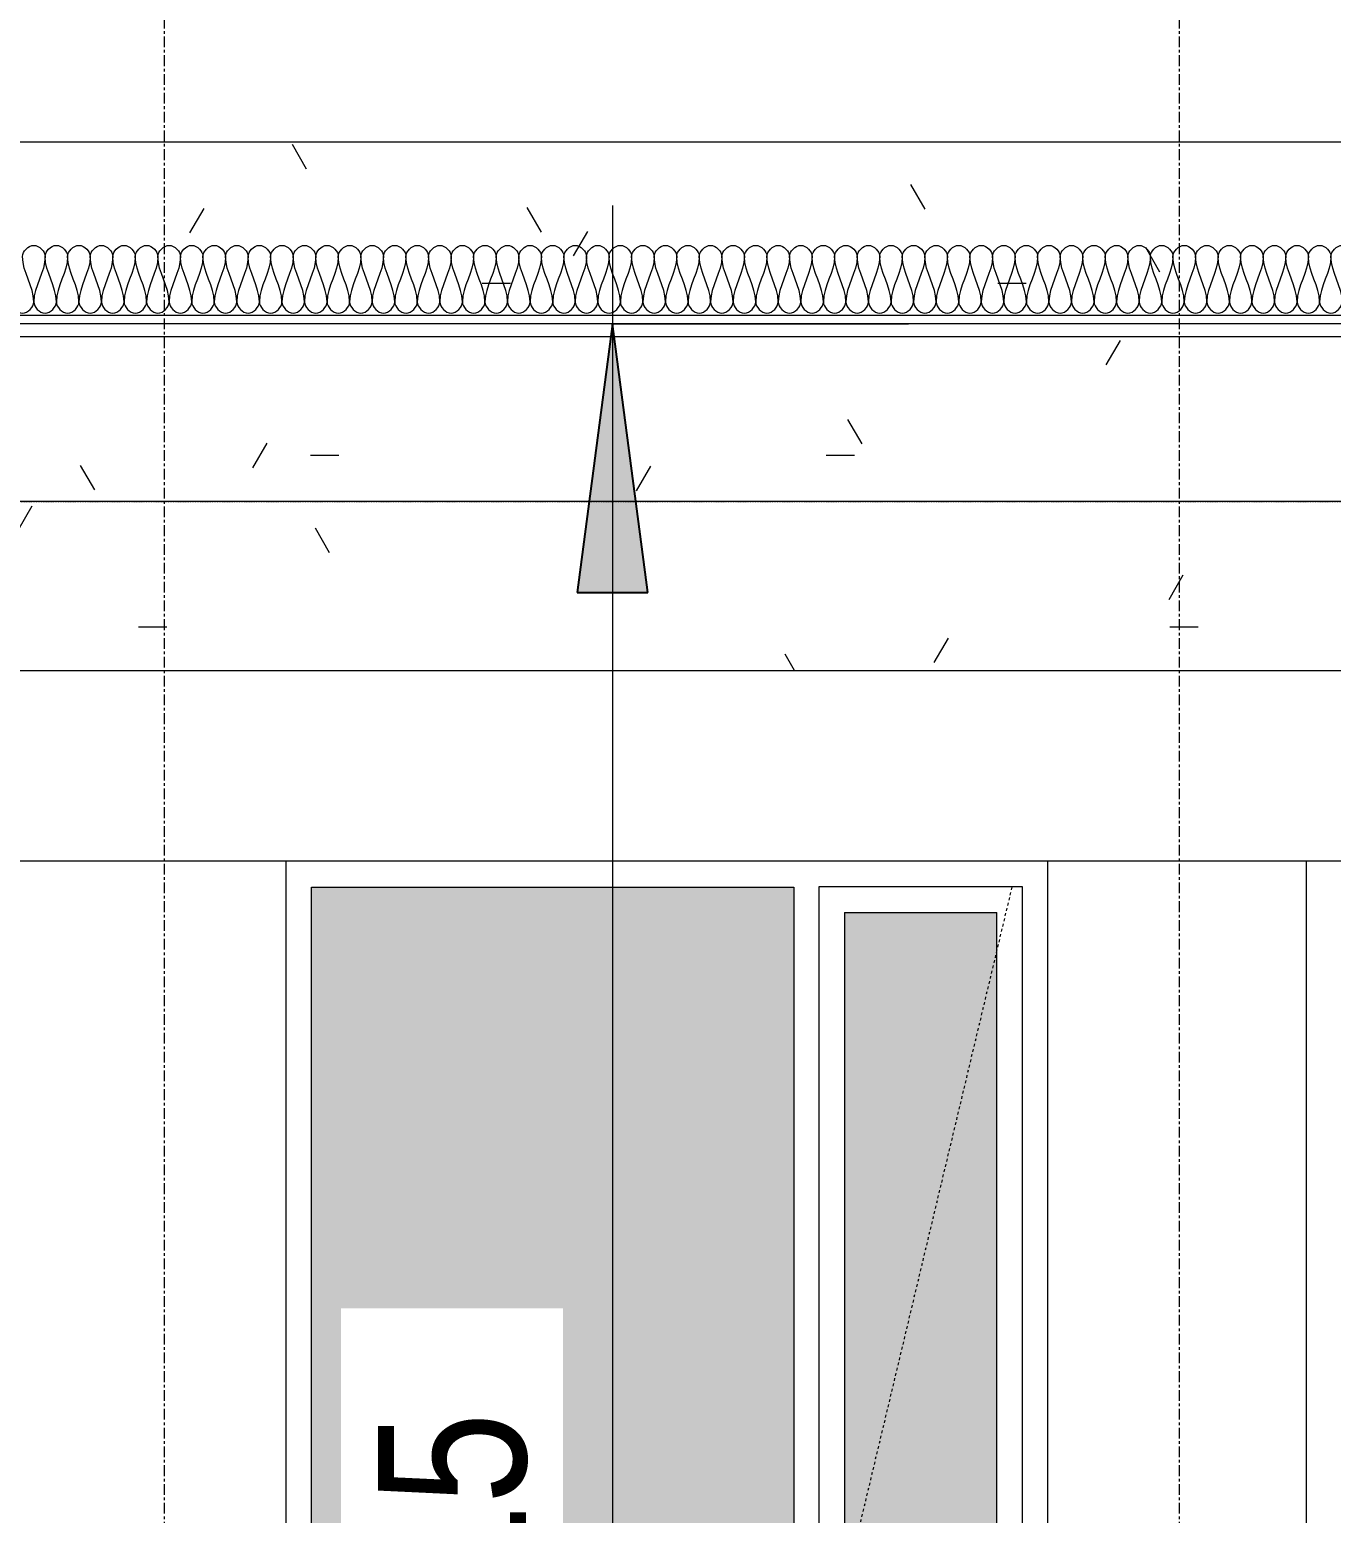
# Model space of a CAD drawing. Header units: millimetres. Extents: x -12186 to 152825, y -4386 to 9463.
# Drawn here: x 18316 to 19855, y 1609 to 3363 of the extents above; entities that cross this region are included whole.
import ezdxf

# ---------------------------------------------------------------- set-up
doc = ezdxf.new("R2010")
doc.units = ezdxf.units.MM
for name, pattern in [('1000 Dashed', [2, 1, -1]), ('Dash', [6.35, 3.175, -3.175]), ('Grid Line', [22.225, 12.7, -3.175, 3.175, -3.175])]:
    doc.linetypes.add(name, pattern=pattern)
for name, color, linetype, lineweight in [('A-ANNO-DIMS', 211, 'Continuous', 5), ('A-ANNO-DIMS-100', 211, 'Continuous', 5), ('A-CLNG', 13, 'Continuous', 9), ('A-CLNG-PATT', 13, 'Continuous', 9), ('A-DETL', 90, 'Continuous', 5), ('A-FLOR-LEVL', 51, 'Continuous', 5), ('A-GLAZ', 151, 'Continuous', 9), ('A-GLAZ-HDLN', 1, 'Dash', 9), ('A-WALL', 113, 'Continuous', 9), ('I-WALL', 2, 'Continuous', 9), ('S-GRID', 1, 'Continuous', 5)]:
    doc.layers.add(name, color=color, linetype=linetype, lineweight=lineweight)
doc.styles.add('Arial_3', font='arial.ttf', dxfattribs={"width": 0.8, "height": 175})
doc.dimstyles.new('SVA_Arc_Length-1_8mm_BLUE_Arrow', dxfattribs={"dimscale": 304.8, "dimtxt": 178.545395, "dimasz": 1.041667, "dimexe": 0.656168, "dimexo": 0.0625, "dimgap": 0.164042, "dimtad": 1, "dimdec": 0, "dimrnd": 5, "dimzin": 0, "dimdsep": 46, "dimtxsty": 'Arial_3', "dimsah": 1, "dimcen": 0.09, "dimdle": 0.459318, "dimazin": 0, "dimtfac": 1, "dimtdec": 4, "dimtix": 1, "dimtmove": 0, "dimatfit": 3, "dimfxl": 1.148294, "dimfxlon": 1, "dimtvp": 1, "dimtfill": 1, "dimtolj": 1, "dimtzin": 0, "dimarcsym": 2})
pattern_1 = [(0, (-1469.1, 2452.91), (812.8, 203.2), [33.528, -576.072, 33.528, -3827.272]), (0, (-1469.1, 2452.91), (812.8, 203.2), [-643.128, -576.072, 33.528, -1185.672, -2032]), (0, (-1469.1, 2452.91), (812.8, 203.2), [-2438.4, 33.528, -576.072, 33.528, -1388.872]), (0, (-1469.1, 2452.91), (812.8, 203.2), [-3081.528, -372.872, 33.528, -982.472]), (120, (-1164.3, 2554.51), (-582.3764, 602.3054), [33.528, -576.072, 33.528, -3827.272]), (120, (-1164.3, 2554.51), (-582.3764, 602.3054), [-643.128, -576.072, 33.528, -1185.672, -2032]), (120, (-1164.3, 2554.51), (-582.3764, 602.3054), [-2438.4, 33.528, -576.072, 33.528, -1388.872]), (120, (-1164.3, 2554.51), (-582.3764, 602.3054), [-3081.528, -372.872, 33.528, -982.472]), (240, (-1062.7, 2960.91), (-230.4236, -805.5054), [33.528, -576.072, 33.528, -3827.272]), (240, (-1062.7, 2960.91), (-230.4236, -805.5054), [-643.128, -576.072, 33.528, -1185.672, -2032]), (240, (-1062.7, 2960.91), (-230.4236, -805.5054), [-2438.4, 33.528, -576.072, 33.528, -1388.872]), (240, (-1062.7, 2960.91), (-230.4236, -805.5054), [-3081.528, -372.872, 33.528, -982.472])]

# ---------------------------------------------------------------- blocks, each defined once
blk = doc.blocks.new('W-02 900x1660 - 900-V174-Section A-A')
at = {"layer": 'A-GLAZ', "lineweight": 5}
for points in [[(19090.1, 750), (19090.5, 750), (19151.8, 873.3), (19159.8, 881.6), (19165.5, 886), (19176.5, 890.9), (19184.6, 892.1), (19219.7, 892.1), (19219.7, 2349), (18649.7, 2349), (18649.7, 750), (19089.8, 750)], [(19296.4, 780), (19459.7, 780), (19459.7, 2319), (19279.7, 2319), (19279.7, 780)]]:
    blk.add_hatch(color=256, dxfattribs=at).paths.add_polyline_path(points)
for p, q in [((18649.7, 750), (18649.7, 2349)), ((18649.7, 2349), (19219.7, 2349)), ((19219.7, 2349), (19219.7, 892.1)), ((19249.7, 892.1), (19249.7, 2350)), ((19249.7, 2350), (19489.7, 2350)), ((19489.7, 2350), (19489.7, 750)), ((19279.7, 2319), (19459.7, 2319)), ((19279.7, 2319), (19279.7, 780)), ((19459.7, 780), (19459.7, 2319)), ((19249.7, 750), (19249.7, 865.3)), ((19279.7, 780), (19459.7, 780)), ((19089.8, 750), (18649.7, 750)), ((19489.7, 750), (19249.7, 750))]:
    blk.add_line(p, q, dxfattribs=at)
at = {"layer": 'A-GLAZ-HDLN'}
for p, q in [((19477.5, 2349), (19279.7, 1520)), ((19279.7, 1520), (19489.7, 750))]:
    blk.add_line(p, q, dxfattribs=at)
blk = doc.blocks.new('Ceilings 2 - Ceilings 2-1432844-Section A-A')
at = {"layer": 'A-CLNG-PATT'}
h = blk.add_hatch(dxfattribs=at)
h.set_pattern_fill('FP_44', color=256, style=0, pattern_type=2)
h.set_pattern_definition(pattern_1)
h.paths.add_polyline_path([(8454.7, 2793), (8830.7, 2793), (8830.7, 3025), (20912.7, 3025), (20912.7, 2793), (21288.7, 2793), (21288.7, 3230), (8454.7, 3230), (8454.7, 2805)])
h = blk.add_hatch(dxfattribs=at)
h.set_pattern_fill('FP_44', color=256, style=0, pattern_type=2)
h.set_pattern_definition(pattern_1)
h.paths.add_polyline_path([(13865.2, 2805), (13865.2, 3025), (13489.2, 3025), (13489.2, 2805), (13787, 2805)])
h.paths.add_polyline_path([(13377.2, 2805), (13477.2, 2805), (13477.2, 3000), (8842.7, 3000), (8842.7, 2805), (12960.6, 2805)])
h.paths.add_polyline_path([(13877.2, 2805), (20900.7, 2805), (20900.7, 3000), (13877.2, 3000), (13877.2, 2861.5)])
h.paths.add_polyline_path([(17368.1, 3015), (20900.7, 3015), (20900.7, 3025), (13877.2, 3025), (13877.2, 3015), (16817.2, 3015)])
h.paths.add_polyline_path([(8842.7, 3015), (13477.2, 3015), (13477.2, 3025), (8842.7, 3025)])
h = blk.add_hatch(dxfattribs=at)
h.set_pattern_fill('FP_44', color=256, style=0, pattern_type=2)
h.set_pattern_definition(pattern_1)
h.paths.add_polyline_path([(14062.5, 2605), (20800.7, 2605), (20800.7, 2805), (13977.2, 2805), (13977.2, 2605)])
h.paths.add_polyline_path([(13377.2, 2605), (13377.2, 2805), (8942.7, 2805), (8942.7, 2605), (12960.6, 2605)])
h.paths.add_polyline_path([(13787, 2617), (13965.2, 2617), (13965.2, 2793), (13865.2, 2793), (13865.2, 2805), (13489.2, 2805), (13489.2, 2793), (13389.2, 2793), (13389.2, 2617), (13511.5, 2617)])
at = {"layer": 'A-CLNG'}
for p, q in [((8454.7, 3230), (21288.7, 3230)), ((20900.7, 3025), (13877.2, 3025)), ((20800.7, 2805), (13977.2, 2805)), ((13977.2, 2605), (20800.7, 2605))]:
    blk.add_line(p, q, dxfattribs=at)
blk = doc.blocks.new('DIMBLOCK22-Section A-A')
at = {"layer": 'A-ANNO-DIMS-100', "lineweight": 25}
for points in [[(19005.3, 3015), (18963.5, 2697.5), (19047.1, 2697.5)], [(19005.3, 0), (19047.1, 317.5), (18963.5, 317.5)]]:
    blk.add_hatch(color=256, dxfattribs=at).paths.add_polyline_path(points)
at = {"layer": 'A-ANNO-DIMS-100'}
for p, q in [((19005.3, 3155), (19005.3, -140)), ((19005.3, 3015), (18805.3, 3015)), ((19005.3, 3015), (19355.3, 3015)), ((19005.3, 0), (18805.3, 0)), ((19005.3, 0), (19355.3, 0))]:
    blk.add_line(p, q, dxfattribs=at)
at = {"layer": 'A-ANNO-DIMS-100', "lineweight": 25}
for p, q in [((19005.3, 3015), (18963.5, 2697.5)), ((19047.1, 2697.5), (19005.3, 3015)), ((18963.5, 2697.5), (19047.1, 2697.5)), ((19047.1, 317.5), (18963.5, 317.5)), ((18963.5, 317.5), (19005.3, 0)), ((19005.3, 0), (19047.1, 317.5))]:
    blk.add_line(p, q, dxfattribs=at)
at = {"layer": 'A-ANNO-DIMS-100', "color": 0, "insert": (18728.1, 1293.2), "char_height": 175, "width": 514.211, "attachment_point": 1, "rotation": 90, "line_spacing_factor": 0.941778, "style": 'Arial_3', "bg_fill": 3, "box_fill_scale": 1.25, "bg_fill_color": 256, "bg_fill_true_color": 13158600, "bg_fill_transparency": 0}
blk.add_mtext('3015', dxfattribs=at)

msp = doc.modelspace()

# ---------------------------------------------------------------- linework, layer by layer
at = {"layer": 'A-CLNG'}
for p, q in [((20900.7, 3015), (13877.2, 3015)), ((13877.2, 3000), (20900.7, 3000))]:
    msp.add_line(p, q, dxfattribs=at)
at = {"layer": 'A-DETL'}
for points in [[(18308, 3094.4), (18308, 3100.7), (18321.3, 3114.8), (18334.7, 3100.7), (18334.7, 3094.4)], [(18334.7, 3094.4), (18334.7, 3100.7), (18348, 3114.8), (18361.3, 3100.7), (18361.3, 3094.4)], [(18361.3, 3094.4), (18361.3, 3100.7), (18374.7, 3114.8), (18388, 3100.7), (18388, 3094.4)], [(18388, 3094.4), (18388, 3100.7), (18401.3, 3114.8), (18414.7, 3100.7), (18414.7, 3094.4)], [(18414.7, 3094.4), (18414.7, 3100.7), (18428, 3114.8), (18441.3, 3100.7), (18441.3, 3094.4)], [(18441.3, 3094.4), (18441.3, 3100.7), (18454.7, 3114.8), (18468, 3100.7), (18468, 3094.4)], [(18468, 3094.4), (18468, 3100.7), (18481.3, 3114.8), (18494.7, 3100.7), (18494.7, 3094.4)], [(18494.7, 3094.4), (18494.7, 3100.7), (18508, 3114.8), (18521.3, 3100.7), (18521.3, 3094.4)], [(18521.3, 3094.4), (18521.3, 3100.7), (18534.7, 3114.8), (18548, 3100.7), (18548, 3094.4)], [(18548, 3094.4), (18548, 3100.7), (18561.3, 3114.8), (18574.7, 3100.7), (18574.7, 3094.4)], [(18574.7, 3094.4), (18574.7, 3100.7), (18588, 3114.8), (18601.3, 3100.7), (18601.3, 3094.4)], [(18601.3, 3094.4), (18601.3, 3100.7), (18614.7, 3114.8), (18628, 3100.7), (18628, 3094.4)], [(18628, 3094.4), (18628, 3100.7), (18641.3, 3114.8), (18654.7, 3100.7), (18654.7, 3094.4)], [(18654.7, 3094.4), (18654.7, 3100.7), (18668, 3114.8), (18681.3, 3100.7), (18681.3, 3094.4)], [(18681.3, 3094.4), (18681.3, 3100.7), (18694.7, 3114.8), (18708, 3100.7), (18708, 3094.4)], [(18708, 3094.4), (18708, 3100.7), (18721.3, 3114.8), (18734.7, 3100.7), (18734.7, 3094.4)], [(18734.7, 3094.4), (18734.7, 3100.7), (18748, 3114.8), (18761.3, 3100.7), (18761.3, 3094.4)], [(18761.3, 3094.4), (18761.3, 3100.7), (18774.7, 3114.8), (18788, 3100.7), (18788, 3094.4)], [(18788, 3094.4), (18788, 3100.7), (18801.3, 3114.8), (18814.7, 3100.7), (18814.7, 3094.4)], [(18814.7, 3094.4), (18814.7, 3100.7), (18828, 3114.8), (18841.3, 3100.7), (18841.3, 3094.4)], [(18841.3, 3094.4), (18841.3, 3100.7), (18854.7, 3114.8), (18868, 3100.7), (18868, 3094.4)], [(18868, 3094.4), (18868, 3100.7), (18881.3, 3114.8), (18894.7, 3100.7), (18894.7, 3094.4)], [(18894.7, 3094.4), (18894.7, 3100.7), (18908, 3114.8), (18921.3, 3100.7), (18921.3, 3094.4)], [(18921.3, 3094.4), (18921.3, 3100.7), (18934.7, 3114.8), (18948, 3100.7), (18948, 3094.4)], [(18948, 3094.4), (18948, 3100.7), (18961.3, 3114.8), (18974.7, 3100.7), (18974.7, 3094.4)], [(18974.7, 3094.4), (18974.7, 3100.7), (18988, 3114.8), (19001.3, 3100.7), (19001.3, 3094.4)], [(19001.3, 3094.4), (19001.3, 3100.7), (19014.7, 3114.8), (19028, 3100.7), (19028, 3094.4)], [(19028, 3094.4), (19028, 3100.7), (19041.3, 3114.8), (19054.7, 3100.7), (19054.7, 3094.4)], [(19054.7, 3094.4), (19054.7, 3100.7), (19068, 3114.8), (19081.3, 3100.7), (19081.3, 3094.4)], [(19081.3, 3094.4), (19081.3, 3100.7), (19094.7, 3114.8), (19108, 3100.7), (19108, 3094.4)], [(19108, 3094.4), (19108, 3100.7), (19121.3, 3114.8), (19134.7, 3100.7), (19134.7, 3094.4)], [(19134.7, 3094.4), (19134.7, 3100.7), (19148, 3114.8), (19161.3, 3100.7), (19161.3, 3094.4)], [(19161.3, 3094.4), (19161.3, 3100.7), (19174.7, 3114.8), (19188, 3100.7), (19188, 3094.4)], [(19188, 3094.4), (19188, 3100.7), (19201.3, 3114.8), (19214.7, 3100.7), (19214.7, 3094.4)], [(19214.7, 3094.4), (19214.7, 3100.7), (19228, 3114.8), (19241.3, 3100.7), (19241.3, 3094.4)], [(19241.3, 3094.4), (19241.3, 3100.7), (19254.7, 3114.8), (19268, 3100.7), (19268, 3094.4)], [(19268, 3094.4), (19268, 3100.7), (19281.3, 3114.8), (19294.7, 3100.7), (19294.7, 3094.4)], [(19294.7, 3094.4), (19294.7, 3100.7), (19308, 3114.8), (19321.3, 3100.7), (19321.3, 3094.4)], [(19321.3, 3094.4), (19321.3, 3100.7), (19334.7, 3114.8), (19348, 3100.7), (19348, 3094.4)], [(19348, 3094.4), (19348, 3100.7), (19361.3, 3114.8), (19374.7, 3100.7), (19374.7, 3094.4)], [(19374.7, 3094.4), (19374.7, 3100.7), (19388, 3114.8), (19401.3, 3100.7), (19401.3, 3094.4)], [(19401.3, 3094.4), (19401.3, 3100.7), (19414.7, 3114.8), (19428, 3100.7), (19428, 3094.4)], [(19428, 3094.4), (19428, 3100.7), (19441.3, 3114.8), (19454.7, 3100.7), (19454.7, 3094.4)], [(19454.7, 3094.4), (19454.7, 3100.7), (19468, 3114.8), (19481.3, 3100.7), (19481.3, 3094.4)], [(19481.3, 3094.4), (19481.3, 3100.7), (19494.7, 3114.8), (19508, 3100.7), (19508, 3094.4)], [(19508, 3094.4), (19508, 3100.7), (19521.3, 3114.8), (19534.7, 3100.7), (19534.7, 3094.4)], [(19534.7, 3094.4), (19534.7, 3100.7), (19548, 3114.8), (19561.3, 3100.7), (19561.3, 3094.4)], [(19561.3, 3094.4), (19561.3, 3100.7), (19574.7, 3114.8), (19588, 3100.7), (19588, 3094.4)], [(19588, 3094.4), (19588, 3100.7), (19601.3, 3114.8), (19614.7, 3100.7), (19614.7, 3094.4)], [(19614.7, 3094.4), (19614.7, 3100.7), (19628, 3114.8), (19641.3, 3100.7), (19641.3, 3094.4)], [(19641.3, 3094.4), (19641.3, 3100.7), (19654.7, 3114.8), (19668, 3100.7), (19668, 3094.4)], [(19668, 3094.4), (19668, 3100.7), (19681.3, 3114.8), (19694.7, 3100.7), (19694.7, 3094.4)], [(19694.7, 3094.4), (19694.7, 3100.7), (19708, 3114.8), (19721.3, 3100.7), (19721.3, 3094.4)], [(19721.3, 3094.4), (19721.3, 3100.7), (19734.7, 3114.8), (19748, 3100.7), (19748, 3094.4)], [(19748, 3094.4), (19748, 3100.7), (19761.3, 3114.8), (19774.7, 3100.7), (19774.7, 3094.4)], [(19774.7, 3094.4), (19774.7, 3100.7), (19788, 3114.8), (19801.3, 3100.7), (19801.3, 3094.4)], [(19801.3, 3094.4), (19801.3, 3100.7), (19814.7, 3114.8), (19828, 3100.7), (19828, 3094.4)], [(19828, 3094.4), (19828, 3100.7), (19841.3, 3114.8), (19854.7, 3100.7), (19854.7, 3094.4)], [(19854.7, 3094.4), (19854.7, 3100.7), (19868, 3114.8), (19881.3, 3100.7), (19881.3, 3094.4)], [(18321.3, 3041.1), (18321.3, 3059.4), (18308, 3076.1), (18308, 3094.4)], [(18334.7, 3094.4), (18334.7, 3076.1), (18321.3, 3059.4), (18321.3, 3041.1)], [(18348, 3041.1), (18348, 3059.4), (18334.7, 3076.1), (18334.7, 3094.4)], [(18361.3, 3094.4), (18361.3, 3076.1), (18348, 3059.4), (18348, 3041.1)], [(18374.7, 3041.1), (18374.7, 3059.4), (18361.3, 3076.1), (18361.3, 3094.4)], [(18388, 3094.4), (18388, 3076.1), (18374.7, 3059.4), (18374.7, 3041.1)], [(18401.3, 3041.1), (18401.3, 3059.4), (18388, 3076.1), (18388, 3094.4)], [(18414.7, 3094.4), (18414.7, 3076.1), (18401.3, 3059.4), (18401.3, 3041.1)], [(18428, 3041.1), (18428, 3059.4), (18414.7, 3076.1), (18414.7, 3094.4)], [(18441.3, 3094.4), (18441.3, 3076.1), (18428, 3059.4), (18428, 3041.1)], [(18454.7, 3041.1), (18454.7, 3059.4), (18441.3, 3076.1), (18441.3, 3094.4)], [(18468, 3094.4), (18468, 3076.1), (18454.7, 3059.4), (18454.7, 3041.1)], [(18481.3, 3041.1), (18481.3, 3059.4), (18468, 3076.1), (18468, 3094.4)], [(18494.7, 3094.4), (18494.7, 3076.1), (18481.3, 3059.4), (18481.3, 3041.1)], [(18508, 3041.1), (18508, 3059.4), (18494.7, 3076.1), (18494.7, 3094.4)], [(18521.3, 3094.4), (18521.3, 3076.1), (18508, 3059.4), (18508, 3041.1)], [(18534.7, 3041.1), (18534.7, 3059.4), (18521.3, 3076.1), (18521.3, 3094.4)], [(18548, 3094.4), (18548, 3076.1), (18534.7, 3059.4), (18534.7, 3041.1)], [(18561.3, 3041.1), (18561.3, 3059.4), (18548, 3076.1), (18548, 3094.4)], [(18574.7, 3094.4), (18574.7, 3076.1), (18561.3, 3059.4), (18561.3, 3041.1)], [(18588, 3041.1), (18588, 3059.4), (18574.7, 3076.1), (18574.7, 3094.4)], [(18601.3, 3094.4), (18601.3, 3076.1), (18588, 3059.4), (18588, 3041.1)], [(18614.7, 3041.1), (18614.7, 3059.4), (18601.3, 3076.1), (18601.3, 3094.4)], [(18628, 3094.4), (18628, 3076.1), (18614.7, 3059.4), (18614.7, 3041.1)], [(18641.3, 3041.1), (18641.3, 3059.4), (18628, 3076.1), (18628, 3094.4)], [(18654.7, 3094.4), (18654.7, 3076.1), (18641.3, 3059.4), (18641.3, 3041.1)], [(18668, 3041.1), (18668, 3059.4), (18654.7, 3076.1), (18654.7, 3094.4)], [(18681.3, 3094.4), (18681.3, 3076.1), (18668, 3059.4), (18668, 3041.1)], [(18694.7, 3041.1), (18694.7, 3059.4), (18681.3, 3076.1), (18681.3, 3094.4)], [(18708, 3094.4), (18708, 3076.1), (18694.7, 3059.4), (18694.7, 3041.1)], [(18721.3, 3041.1), (18721.3, 3059.4), (18708, 3076.1), (18708, 3094.4)], [(18734.7, 3094.4), (18734.7, 3076.1), (18721.3, 3059.4), (18721.3, 3041.1)], [(18748, 3041.1), (18748, 3059.4), (18734.7, 3076.1), (18734.7, 3094.4)], [(18761.3, 3094.4), (18761.3, 3076.1), (18748, 3059.4), (18748, 3041.1)], [(18774.7, 3041.1), (18774.7, 3059.4), (18761.3, 3076.1), (18761.3, 3094.4)], [(18788, 3094.4), (18788, 3076.1), (18774.7, 3059.4), (18774.7, 3041.1)], [(18801.3, 3041.1), (18801.3, 3059.4), (18788, 3076.1), (18788, 3094.4)], [(18814.7, 3094.4), (18814.7, 3076.1), (18801.3, 3059.4), (18801.3, 3041.1)], [(18828, 3041.1), (18828, 3059.4), (18814.7, 3076.1), (18814.7, 3094.4)], [(18841.3, 3094.4), (18841.3, 3076.1), (18828, 3059.4), (18828, 3041.1)], [(18854.7, 3041.1), (18854.7, 3059.4), (18841.3, 3076.1), (18841.3, 3094.4)], [(18868, 3094.4), (18868, 3076.1), (18854.7, 3059.4), (18854.7, 3041.1)], [(18881.3, 3041.1), (18881.3, 3059.4), (18868, 3076.1), (18868, 3094.4)], [(18894.7, 3094.4), (18894.7, 3076.1), (18881.3, 3059.4), (18881.3, 3041.1)], [(18908, 3041.1), (18908, 3059.4), (18894.7, 3076.1), (18894.7, 3094.4)], [(18921.3, 3094.4), (18921.3, 3076.1), (18908, 3059.4), (18908, 3041.1)], [(18934.7, 3041.1), (18934.7, 3059.4), (18921.3, 3076.1), (18921.3, 3094.4)], [(18948, 3094.4), (18948, 3076.1), (18934.7, 3059.4), (18934.7, 3041.1)], [(18961.3, 3041.1), (18961.3, 3059.4), (18948, 3076.1), (18948, 3094.4)], [(18974.7, 3094.4), (18974.7, 3076.1), (18961.3, 3059.4), (18961.3, 3041.1)], [(18988, 3041.1), (18988, 3059.4), (18974.7, 3076.1), (18974.7, 3094.4)], [(19001.3, 3094.4), (19001.3, 3076.1), (18988, 3059.4), (18988, 3041.1)], [(19014.7, 3041.1), (19014.7, 3059.4), (19001.3, 3076.1), (19001.3, 3094.4)], [(19028, 3094.4), (19028, 3076.1), (19014.7, 3059.4), (19014.7, 3041.1)], [(19041.3, 3041.1), (19041.3, 3059.4), (19028, 3076.1), (19028, 3094.4)], [(19054.7, 3094.4), (19054.7, 3076.1), (19041.3, 3059.4), (19041.3, 3041.1)], [(19068, 3041.1), (19068, 3059.4), (19054.7, 3076.1), (19054.7, 3094.4)], [(19081.3, 3094.4), (19081.3, 3076.1), (19068, 3059.4), (19068, 3041.1)], [(19094.7, 3041.1), (19094.7, 3059.4), (19081.3, 3076.1), (19081.3, 3094.4)], [(19108, 3094.4), (19108, 3076.1), (19094.7, 3059.4), (19094.7, 3041.1)], [(19121.3, 3041.1), (19121.3, 3059.4), (19108, 3076.1), (19108, 3094.4)], [(19134.7, 3094.4), (19134.7, 3076.1), (19121.3, 3059.4), (19121.3, 3041.1)], [(19148, 3041.1), (19148, 3059.4), (19134.7, 3076.1), (19134.7, 3094.4)], [(19161.3, 3094.4), (19161.3, 3076.1), (19148, 3059.4), (19148, 3041.1)], [(19174.7, 3041.1), (19174.7, 3059.4), (19161.3, 3076.1), (19161.3, 3094.4)], [(19188, 3094.4), (19188, 3076.1), (19174.7, 3059.4), (19174.7, 3041.1)], [(19201.3, 3041.1), (19201.3, 3059.4), (19188, 3076.1), (19188, 3094.4)], [(19214.7, 3094.4), (19214.7, 3076.1), (19201.3, 3059.4), (19201.3, 3041.1)], [(19228, 3041.1), (19228, 3059.4), (19214.7, 3076.1), (19214.7, 3094.4)], [(19241.3, 3094.4), (19241.3, 3076.1), (19228, 3059.4), (19228, 3041.1)], [(19254.7, 3041.1), (19254.7, 3059.4), (19241.3, 3076.1), (19241.3, 3094.4)], [(19268, 3094.4), (19268, 3076.1), (19254.7, 3059.4), (19254.7, 3041.1)], [(19281.3, 3041.1), (19281.3, 3059.4), (19268, 3076.1), (19268, 3094.4)], [(19294.7, 3094.4), (19294.7, 3076.1), (19281.3, 3059.4), (19281.3, 3041.1)], [(19308, 3041.1), (19308, 3059.4), (19294.7, 3076.1), (19294.7, 3094.4)], [(19321.3, 3094.4), (19321.3, 3076.1), (19308, 3059.4), (19308, 3041.1)], [(19334.7, 3041.1), (19334.7, 3059.4), (19321.3, 3076.1), (19321.3, 3094.4)], [(19348, 3094.4), (19348, 3076.1), (19334.7, 3059.4), (19334.7, 3041.1)], [(19361.3, 3041.1), (19361.3, 3059.4), (19348, 3076.1), (19348, 3094.4)], [(19374.7, 3094.4), (19374.7, 3076.1), (19361.3, 3059.4), (19361.3, 3041.1)], [(19388, 3041.1), (19388, 3059.4), (19374.7, 3076.1), (19374.7, 3094.4)], [(19401.3, 3094.4), (19401.3, 3076.1), (19388, 3059.4), (19388, 3041.1)], [(19414.7, 3041.1), (19414.7, 3059.4), (19401.3, 3076.1), (19401.3, 3094.4)], [(19428, 3094.4), (19428, 3076.1), (19414.7, 3059.4), (19414.7, 3041.1)], [(19441.3, 3041.1), (19441.3, 3059.4), (19428, 3076.1), (19428, 3094.4)], [(19454.7, 3094.4), (19454.7, 3076.1), (19441.3, 3059.4), (19441.3, 3041.1)], [(19468, 3041.1), (19468, 3059.4), (19454.7, 3076.1), (19454.7, 3094.4)], [(19481.3, 3094.4), (19481.3, 3076.1), (19468, 3059.4), (19468, 3041.1)], [(19494.7, 3041.1), (19494.7, 3059.4), (19481.3, 3076.1), (19481.3, 3094.4)], [(19508, 3094.4), (19508, 3076.1), (19494.7, 3059.4), (19494.7, 3041.1)], [(19521.3, 3041.1), (19521.3, 3059.4), (19508, 3076.1), (19508, 3094.4)], [(19534.7, 3094.4), (19534.7, 3076.1), (19521.3, 3059.4), (19521.3, 3041.1)], [(19548, 3041.1), (19548, 3059.4), (19534.7, 3076.1), (19534.7, 3094.4)], [(19561.3, 3094.4), (19561.3, 3076.1), (19548, 3059.4), (19548, 3041.1)], [(19574.7, 3041.1), (19574.7, 3059.4), (19561.3, 3076.1), (19561.3, 3094.4)], [(19588, 3094.4), (19588, 3076.1), (19574.7, 3059.4), (19574.7, 3041.1)], [(19601.3, 3041.1), (19601.3, 3059.4), (19588, 3076.1), (19588, 3094.4)], [(19614.7, 3094.4), (19614.7, 3076.1), (19601.3, 3059.4), (19601.3, 3041.1)], [(19628, 3041.1), (19628, 3059.4), (19614.7, 3076.1), (19614.7, 3094.4)], [(19641.3, 3094.4), (19641.3, 3076.1), (19628, 3059.4), (19628, 3041.1)], [(19654.7, 3041.1), (19654.7, 3059.4), (19641.3, 3076.1), (19641.3, 3094.4)], [(19668, 3094.4), (19668, 3076.1), (19654.7, 3059.4), (19654.7, 3041.1)], [(19681.3, 3041.1), (19681.3, 3059.4), (19668, 3076.1), (19668, 3094.4)], [(19694.7, 3094.4), (19694.7, 3076.1), (19681.3, 3059.4), (19681.3, 3041.1)], [(19708, 3041.1), (19708, 3059.4), (19694.7, 3076.1), (19694.7, 3094.4)], [(19721.3, 3094.4), (19721.3, 3076.1), (19708, 3059.4), (19708, 3041.1)], [(19734.7, 3041.1), (19734.7, 3059.4), (19721.3, 3076.1), (19721.3, 3094.4)], [(19748, 3094.4), (19748, 3076.1), (19734.7, 3059.4), (19734.7, 3041.1)], [(19761.3, 3041.1), (19761.3, 3059.4), (19748, 3076.1), (19748, 3094.4)], [(19774.7, 3094.4), (19774.7, 3076.1), (19761.3, 3059.4), (19761.3, 3041.1)], [(19788, 3041.1), (19788, 3059.4), (19774.7, 3076.1), (19774.7, 3094.4)], [(19801.3, 3094.4), (19801.3, 3076.1), (19788, 3059.4), (19788, 3041.1)], [(19814.7, 3041.1), (19814.7, 3059.4), (19801.3, 3076.1), (19801.3, 3094.4)], [(19828, 3094.4), (19828, 3076.1), (19814.7, 3059.4), (19814.7, 3041.1)], [(19841.3, 3041.1), (19841.3, 3059.4), (19828, 3076.1), (19828, 3094.4)], [(19854.7, 3094.4), (19854.7, 3076.1), (19841.3, 3059.4), (19841.3, 3041.1)], [(19868, 3041.1), (19868, 3059.4), (19854.7, 3076.1), (19854.7, 3094.4)], [(18294.7, 3041.1), (18294.7, 3034.8), (18308, 3020.7), (18321.3, 3034.8), (18321.3, 3041.1)], [(18321.3, 3041.1), (18321.3, 3034.8), (18334.7, 3020.7), (18348, 3034.8), (18348, 3041.1)], [(18348, 3041.1), (18348, 3034.8), (18361.3, 3020.7), (18374.7, 3034.8), (18374.7, 3041.1)], [(18374.7, 3041.1), (18374.7, 3034.8), (18388, 3020.7), (18401.3, 3034.8), (18401.3, 3041.1)], [(18401.3, 3041.1), (18401.3, 3034.8), (18414.7, 3020.7), (18428, 3034.8), (18428, 3041.1)], [(18428, 3041.1), (18428, 3034.8), (18441.3, 3020.7), (18454.7, 3034.8), (18454.7, 3041.1)], [(18454.7, 3041.1), (18454.7, 3034.8), (18468, 3020.7), (18481.3, 3034.8), (18481.3, 3041.1)], [(18481.3, 3041.1), (18481.3, 3034.8), (18494.7, 3020.7), (18508, 3034.8), (18508, 3041.1)], [(18508, 3041.1), (18508, 3034.8), (18521.3, 3020.7), (18534.7, 3034.8), (18534.7, 3041.1)], [(18534.7, 3041.1), (18534.7, 3034.8), (18548, 3020.7), (18561.3, 3034.8), (18561.3, 3041.1)], [(18561.3, 3041.1), (18561.3, 3034.8), (18574.7, 3020.7), (18588, 3034.8), (18588, 3041.1)], [(18588, 3041.1), (18588, 3034.8), (18601.3, 3020.7), (18614.7, 3034.8), (18614.7, 3041.1)], [(18614.7, 3041.1), (18614.7, 3034.8), (18628, 3020.7), (18641.3, 3034.8), (18641.3, 3041.1)], [(18641.3, 3041.1), (18641.3, 3034.8), (18654.7, 3020.7), (18668, 3034.8), (18668, 3041.1)], [(18668, 3041.1), (18668, 3034.8), (18681.3, 3020.7), (18694.7, 3034.8), (18694.7, 3041.1)], [(18694.7, 3041.1), (18694.7, 3034.8), (18708, 3020.7), (18721.3, 3034.8), (18721.3, 3041.1)], [(18721.3, 3041.1), (18721.3, 3034.8), (18734.7, 3020.7), (18748, 3034.8), (18748, 3041.1)], [(18748, 3041.1), (18748, 3034.8), (18761.3, 3020.7), (18774.7, 3034.8), (18774.7, 3041.1)], [(18774.7, 3041.1), (18774.7, 3034.8), (18788, 3020.7), (18801.3, 3034.8), (18801.3, 3041.1)], [(18801.3, 3041.1), (18801.3, 3034.8), (18814.7, 3020.7), (18828, 3034.8), (18828, 3041.1)], [(18828, 3041.1), (18828, 3034.8), (18841.3, 3020.7), (18854.7, 3034.8), (18854.7, 3041.1)], [(18854.7, 3041.1), (18854.7, 3034.8), (18868, 3020.7), (18881.3, 3034.8), (18881.3, 3041.1)], [(18881.3, 3041.1), (18881.3, 3034.8), (18894.7, 3020.7), (18908, 3034.8), (18908, 3041.1)], [(18908, 3041.1), (18908, 3034.8), (18921.3, 3020.7), (18934.7, 3034.8), (18934.7, 3041.1)], [(18934.7, 3041.1), (18934.7, 3034.8), (18948, 3020.7), (18961.3, 3034.8), (18961.3, 3041.1)], [(18961.3, 3041.1), (18961.3, 3034.8), (18974.7, 3020.7), (18988, 3034.8), (18988, 3041.1)], [(18988, 3041.1), (18988, 3034.8), (19001.3, 3020.7), (19014.7, 3034.8), (19014.7, 3041.1)], [(19014.7, 3041.1), (19014.7, 3034.8), (19028, 3020.7), (19041.3, 3034.8), (19041.3, 3041.1)], [(19041.3, 3041.1), (19041.3, 3034.8), (19054.7, 3020.7), (19068, 3034.8), (19068, 3041.1)], [(19068, 3041.1), (19068, 3034.8), (19081.3, 3020.7), (19094.7, 3034.8), (19094.7, 3041.1)], [(19094.7, 3041.1), (19094.7, 3034.8), (19108, 3020.7), (19121.3, 3034.8), (19121.3, 3041.1)], [(19121.3, 3041.1), (19121.3, 3034.8), (19134.7, 3020.7), (19148, 3034.8), (19148, 3041.1)], [(19148, 3041.1), (19148, 3034.8), (19161.3, 3020.7), (19174.7, 3034.8), (19174.7, 3041.1)], [(19174.7, 3041.1), (19174.7, 3034.8), (19188, 3020.7), (19201.3, 3034.8), (19201.3, 3041.1)], [(19201.3, 3041.1), (19201.3, 3034.8), (19214.7, 3020.7), (19228, 3034.8), (19228, 3041.1)], [(19228, 3041.1), (19228, 3034.8), (19241.3, 3020.7), (19254.7, 3034.8), (19254.7, 3041.1)], [(19254.7, 3041.1), (19254.7, 3034.8), (19268, 3020.7), (19281.3, 3034.8), (19281.3, 3041.1)], [(19281.3, 3041.1), (19281.3, 3034.8), (19294.7, 3020.7), (19308, 3034.8), (19308, 3041.1)], [(19308, 3041.1), (19308, 3034.8), (19321.3, 3020.7), (19334.7, 3034.8), (19334.7, 3041.1)], [(19334.7, 3041.1), (19334.7, 3034.8), (19348, 3020.7), (19361.3, 3034.8), (19361.3, 3041.1)], [(19361.3, 3041.1), (19361.3, 3034.8), (19374.7, 3020.7), (19388, 3034.8), (19388, 3041.1)], [(19388, 3041.1), (19388, 3034.8), (19401.3, 3020.7), (19414.7, 3034.8), (19414.7, 3041.1)], [(19414.7, 3041.1), (19414.7, 3034.8), (19428, 3020.7), (19441.3, 3034.8), (19441.3, 3041.1)], [(19441.3, 3041.1), (19441.3, 3034.8), (19454.7, 3020.7), (19468, 3034.8), (19468, 3041.1)], [(19468, 3041.1), (19468, 3034.8), (19481.3, 3020.7), (19494.7, 3034.8), (19494.7, 3041.1)], [(19494.7, 3041.1), (19494.7, 3034.8), (19508, 3020.7), (19521.3, 3034.8), (19521.3, 3041.1)], [(19521.3, 3041.1), (19521.3, 3034.8), (19534.7, 3020.7), (19548, 3034.8), (19548, 3041.1)], [(19548, 3041.1), (19548, 3034.8), (19561.3, 3020.7), (19574.7, 3034.8), (19574.7, 3041.1)], [(19574.7, 3041.1), (19574.7, 3034.8), (19588, 3020.7), (19601.3, 3034.8), (19601.3, 3041.1)], [(19601.3, 3041.1), (19601.3, 3034.8), (19614.7, 3020.7), (19628, 3034.8), (19628, 3041.1)], [(19628, 3041.1), (19628, 3034.8), (19641.3, 3020.7), (19654.7, 3034.8), (19654.7, 3041.1)], [(19654.7, 3041.1), (19654.7, 3034.8), (19668, 3020.7), (19681.3, 3034.8), (19681.3, 3041.1)], [(19681.3, 3041.1), (19681.3, 3034.8), (19694.7, 3020.7), (19708, 3034.8), (19708, 3041.1)], [(19708, 3041.1), (19708, 3034.8), (19721.3, 3020.7), (19734.7, 3034.8), (19734.7, 3041.1)], [(19734.7, 3041.1), (19734.7, 3034.8), (19748, 3020.7), (19761.3, 3034.8), (19761.3, 3041.1)], [(19761.3, 3041.1), (19761.3, 3034.8), (19774.7, 3020.7), (19788, 3034.8), (19788, 3041.1)], [(19788, 3041.1), (19788, 3034.8), (19801.3, 3020.7), (19814.7, 3034.8), (19814.7, 3041.1)], [(19814.7, 3041.1), (19814.7, 3034.8), (19828, 3020.7), (19841.3, 3034.8), (19841.3, 3041.1)], [(19841.3, 3041.1), (19841.3, 3034.8), (19854.7, 3020.7), (19868, 3034.8), (19868, 3041.1)]]:
    msp.add_open_spline(points, degree=3, dxfattribs=at)
at = {"layer": 'A-FLOR-LEVL', "linetype": '1000 Dashed'}
for p, q in [((-12186, 2805), (32340.6, 2805)), ((-12186, 2380), (31070.6, 2380))]:
    msp.add_line(p, q, dxfattribs=at)
at = {"layer": 'A-WALL'}
for p, q in [((18619.7, 720), (18619.7, 2380)), ((19519.7, 2380), (19519.7, 720)), ((19825.7, 720), (19825.7, 2380))]:
    msp.add_line(p, q, dxfattribs=at)
at = {"layer": 'I-WALL'}
msp.add_line((13725.2, 2380), (21910.7, 2380), dxfattribs=at)
at = {"layer": 'S-GRID', "linetype": 'Grid Line'}
for p, q in [((18475.7, -1058.6), (18475.7, 8085.3)), ((19675.7, -1058.6), (19675.7, 8085.3))]:
    msp.add_line(p, q, dxfattribs=at)

# ---------------------------------------------------------------- block references
at = {"layer": 'A-CLNG'}
msp.add_blockref('Ceilings 2 - Ceilings 2-1432844-Section A-A', (0, 0), dxfattribs=at)
at = {"layer": 'A-GLAZ', "lineweight": 5}
msp.add_blockref('W-02 900x1660 - 900-V174-Section A-A', (0, 0), dxfattribs=at)

# ---------------------------------------------------------------- next in the draw order: dimensions: what is measured, and where the dimension line sits
at = {"layer": 'A-ANNO-DIMS'}
dim = msp.add_linear_dim(base=(19005.3, 0), p1=(19355.3, 3015), p2=(19355.3, 0), angle=90, dimstyle='SVA_Arc_Length-1_8mm_BLUE_Arrow', override={"dimpost": '<>', "dimfxl": 3015}, dxfattribs=at)
dim.commit()
dim.dimension.update_dxf_attribs({"geometry": 'DIMBLOCK22-Section A-A', "text_midpoint": (18865.9, 1507.5)})

doc.saveas('drawing.dxf')
